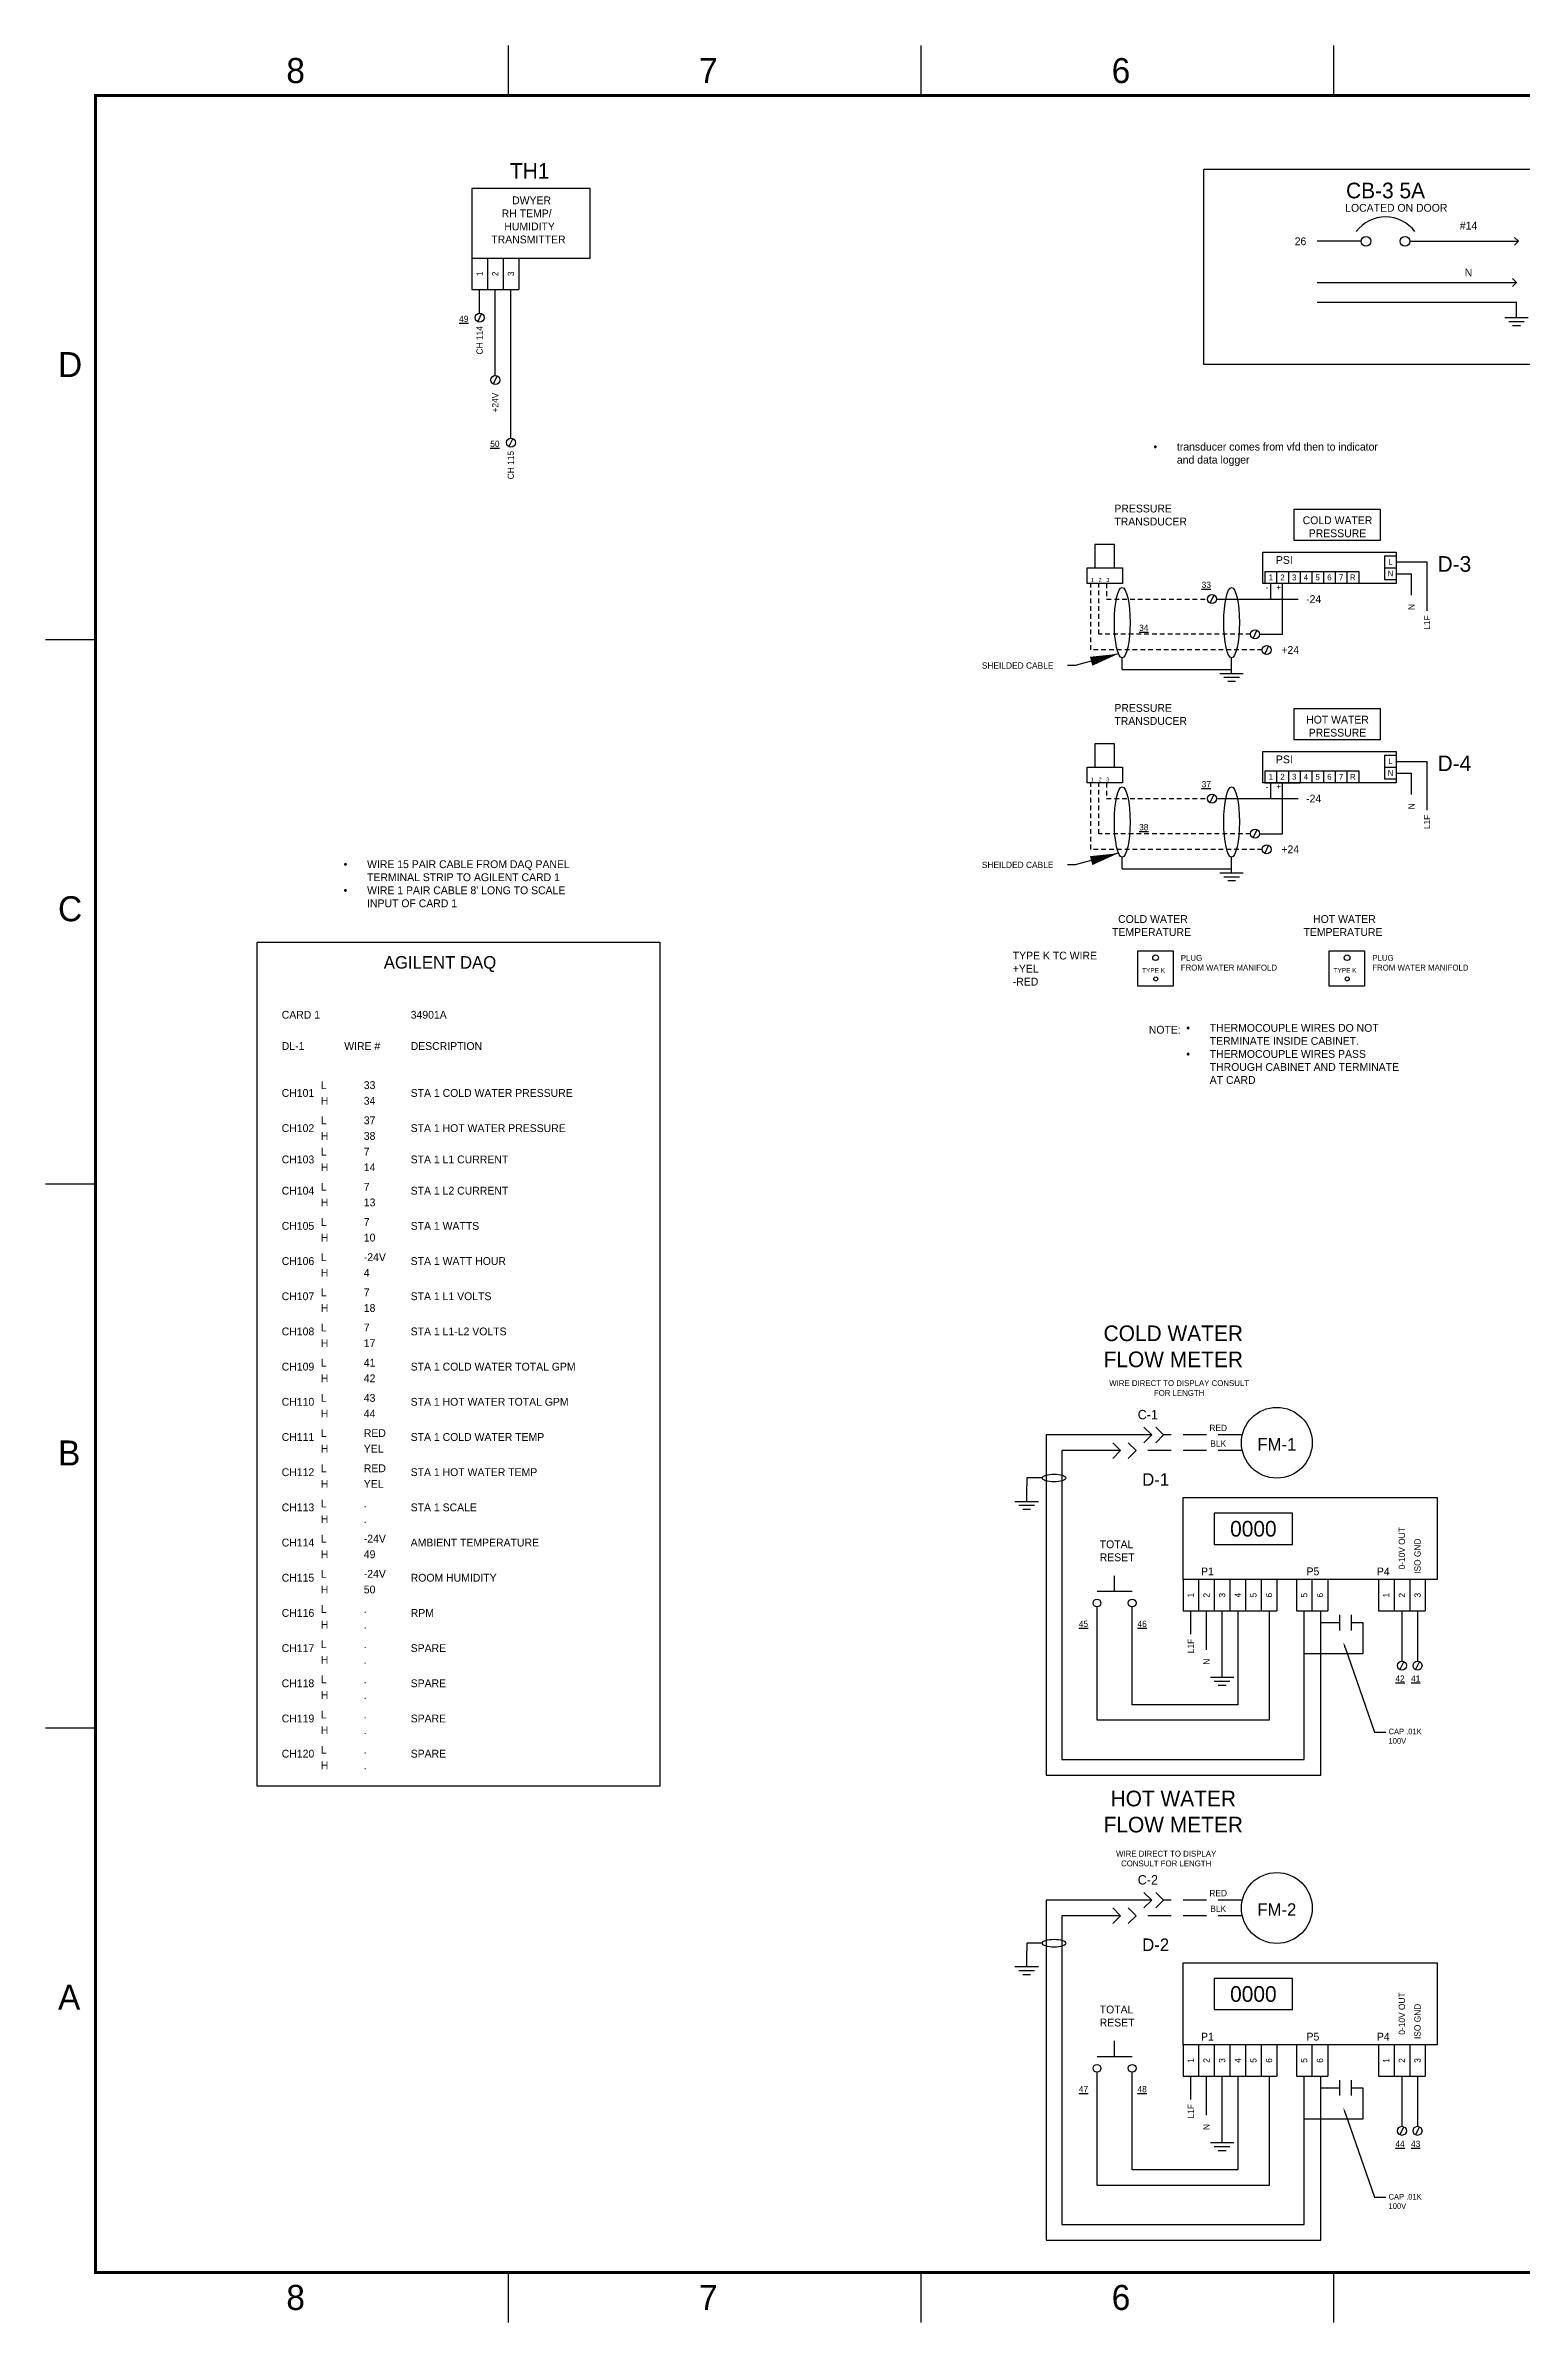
# Model space of a CAD drawing. Extents: x -15 to 94, y -4 to 69.
# Drawn here: x -14.5 to 32.7, y -4.1 to 68.7 of the extents above; entities that cross this region are included whole.
import ezdxf
from ezdxf import colors
from ezdxf.entities.mleader import LeaderData, LeaderLine
from ezdxf.enums import TextEntityAlignment as Align
from ezdxf.math import Vec2, Vec3

# ---------------------------------------------------------------- set-up
doc = ezdxf.new("R2010")
doc.units = 0
doc.header["$LTSCALE"] = 3
doc.header["$MEASUREMENT"] = 0
doc.linetypes.add('DASHED', pattern=[0.75, 0.5, -0.25])
doc.linetypes.add('HIDDEN', pattern=[0.375, 0.25, -0.125])
doc.layers.get('0').update_dxf_attribs({"linetype": 'CONTINUOUS'})
for name, color, linetype in [('COMP', 3, 'CONTINUOUS'), ('DASH', 3, 'DASHED'), ('HIDDEN', 3, 'HIDDEN'), ('TEXT', 4, 'CONTINUOUS'), ('TLEBLK', 5, 'CONTINUOUS'), ('WIRE', 1, 'CONTINUOUS'), ('WIRE BIG', 1, 'CONTINUOUS')]:
    doc.layers.add(name, color=color, linetype=linetype)
doc.dimstyles.get("Standard").update_dxf_attribs({"dimtxt": 0.18, "dimasz": 0.18, "dimexe": 0.18, "dimexo": 0.0625, "dimgap": 0.09, "dimtad": 0, "dimtih": 1, "dimtoh": 1, "dimdec": 4, "dimzin": 0, "dimdsep": 46, "dimtxsty": 'Standard', "dimcen": 0.09, "dimadec": 0, "dimazin": 0, "dimtfac": 1, "dimtdec": 4, "dimtofl": 0, "dimtmove": 0, "dimatfit": 3, "dimfxl": 1, "dimtolj": 1, "dimtzin": 0, "dimarcsym": 0})

# ---------------------------------------------------------------- blocks, each defined once
blk = doc.blocks.new('CIRBKR')
for p, q in [((-0.8125, 0), (-1, 0)), ((-0.1875, 0), (0, 0))]:
    blk.add_line(p, q)
for centre in [(-0.75, 0), (-0.25, 0)]:
    blk.add_circle(centre, 0.0625)
blk.add_arc((-0.5, -0.15625), 0.46875, 36.869898, 143.130102)
for tag, p in [('DESCRIPTL1', (-0.5, 0.625)), ('DESCRIPTL2', (-0.5, 0.5)), ('LABEL', (-0.5, -0.5))]:
    blk.add_attdef(tag, text='', height=0.1).set_placement(p, align=Align.CENTER)
for tag, flags, p in [('DEVNAME', 3, (-0.5, 0.75)), ('STOCKNUM', 1, (-0.5, -0.625))]:
    blk.add_attdef(tag, text='', height=0.1, dxfattribs=dict(flags=flags)).set_placement(p, align=Align.CENTER)
blk = doc.blocks.new('GND')
for p, q in [((0, -0.5), (0, 0)), ((-0.375, -0.5), (0.375, -0.5)), ((-0.25, -0.625), (0.25, -0.625)), ((-0.125, -0.75), (0.125, -0.75))]:
    blk.add_line(p, q)
blk = doc.blocks.new('DTIT')
for p, q in [((4.875, 22.875), (4.875, 22.375)), ((9, 22.875), (9, 22.375)), ((13.125, 22.875), (13.125, 22.375)), ((0.75, 16.9375), (0.25, 16.9375)), ((0.75, 11.5), (0.25, 11.5)), ((0.75, 6.0625), (0.25, 6.0625)), ((4.875, 0.625), (4.875, 0.125)), ((9, 0.625), (9, 0.125)), ((13.125, 0.625), (13.125, 0.125))]:
    blk.add_line(p, q)
at = {"color": 1, "linetype": 'Continuous', "const_width": 0.0312}
blk.add_lwpolyline([(0.75, 22.375), (33.75, 22.375), (33.75, 0.625), (0.75, 0.625)], close=True, dxfattribs=at)
for s, p in [('8', (2.75, 22.5)), ('7', (6.875, 22.5)), ('6', (11, 22.5)), ('8', (2.75, 0.25)), ('7', (6.875, 0.25)), ('6', (11, 0.25))]:
    blk.add_text(s, height=0.25).set_placement(p, align=Align.CENTER)
for s, p in [('D', (0.375, 19.5625)), ('C', (0.375, 14.125)), ('B', (0.375, 8.6875)), ('A', (0.375, 3.25))]:
    blk.add_text(s, height=0.25).set_placement(p)
blk = doc.blocks.new('DTIT2')
at = {"layer": 'TLEBLK', "xscale": 2, "yscale": 2, "zscale": 2}
blk.add_blockref('DTIT', (-0.375, 0), dxfattribs=at)

msp = doc.modelspace()

# ---------------------------------------------------------------- linework, layer by layer
for p, q in [((24.388, 52.5), (28.653, 52.5)), ((24.388, 51.5), (24.388, 52.5)), ((28.653, 52.5), (28.653, 51.5)), ((18.763, 52.005), (19.893, 52.005)), ((18.763, 51.5), (18.763, 52.005)), ((19.893, 52.005), (19.893, 51.5)), ((19.893, 51.5), (18.763, 51.5)), ((28.653, 51.5), (24.388, 51.5)), ((24.388, 46.125), (28.653, 46.125)), ((24.388, 45.125), (24.388, 46.125)), ((28.653, 46.125), (28.653, 45.125)), ((18.763, 45.63), (19.893, 45.63)), ((18.763, 45.125), (18.763, 45.63)), ((19.893, 45.63), (19.893, 45.125)), ((19.893, 45.125), (18.763, 45.125)), ((28.653, 45.125), (24.388, 45.125)), ((20.388, 39.755), (21.518, 39.755)), ((20.388, 38.625), (20.388, 39.755)), ((21.518, 39.755), (21.518, 38.625)), ((26.513, 39.755), (27.643, 39.755)), ((26.513, 38.625), (26.513, 39.755)), ((27.643, 39.755), (27.643, 38.625)), ((21.518, 38.625), (20.388, 38.625)), ((27.643, 38.625), (26.513, 38.625))]:
    msp.add_line(p, q)
at = {"linetype": 'ByBlock'}
for points in [[(25.388, 53.875), (28.138, 53.875), (28.138, 52.875), (25.388, 52.875)], [(19.013, 52), (19.638, 52), (19.638, 52.75), (19.013, 52.75)], [(25.388, 47.5), (28.138, 47.5), (28.138, 46.5), (25.388, 46.5)], [(19.013, 45.625), (19.638, 45.625), (19.638, 46.375), (19.013, 46.375)]]:
    msp.add_lwpolyline(points, close=True, dxfattribs=at)
at = {"layer": 'COMP'}
for p, q in [((-0.916, 61.902), (-0.916, 60.902)), ((-0.416, 61.902), (-0.416, 60.902)), ((0.084, 61.902), (0.084, 60.902)), ((0.584, 61.902), (0.584, 60.902)), ((-0.916, 60.902), (-0.416, 60.902)), ((-0.416, 60.902), (0.084, 60.902)), ((0.084, 60.902), (0.584, 60.902)), ((24.453, 51.881), (24.828, 51.881)), ((24.453, 51.881), (24.453, 51.506)), ((24.828, 51.881), (25.203, 51.881)), ((24.828, 51.881), (24.828, 51.506)), ((25.203, 51.881), (25.203, 51.506)), ((25.203, 51.881), (25.578, 51.881)), ((25.203, 51.881), (25.203, 51.506)), ((25.578, 51.881), (25.578, 51.506)), ((25.578, 51.881), (25.953, 51.881)), ((25.953, 51.881), (25.953, 51.506)), ((25.953, 51.881), (26.328, 51.881)), ((26.328, 51.881), (26.328, 51.506)), ((26.328, 51.881), (26.703, 51.881)), ((26.703, 51.881), (26.703, 51.506)), ((26.703, 51.881), (27.078, 51.881)), ((27.078, 51.881), (27.078, 51.506)), ((27.078, 51.881), (27.453, 51.881)), ((27.453, 51.881), (27.453, 51.506)), ((28.281, 52.381), (28.656, 52.381)), ((28.281, 52.381), (28.281, 52.006)), ((28.281, 52.006), (28.656, 52.006)), ((28.281, 52.006), (28.656, 52.006)), ((28.281, 52.006), (28.281, 51.631)), ((28.656, 52.381), (28.656, 52.006)), ((28.656, 52.006), (28.656, 51.631)), ((24.453, 51.506), (24.828, 51.506)), ((24.828, 51.506), (25.203, 51.506)), ((25.203, 51.506), (25.578, 51.506)), ((28.281, 51.631), (28.656, 51.631)), ((28.281, 46.006), (28.656, 46.006)), ((28.281, 46.006), (28.281, 45.631)), ((28.656, 46.006), (28.656, 45.631)), ((24.453, 45.506), (24.828, 45.506)), ((24.453, 45.506), (24.453, 45.131)), ((24.828, 45.506), (25.203, 45.506)), ((24.828, 45.506), (24.828, 45.131)), ((25.203, 45.506), (25.203, 45.131)), ((25.203, 45.506), (25.578, 45.506)), ((25.203, 45.506), (25.203, 45.131)), ((25.578, 45.506), (25.578, 45.131)), ((25.578, 45.506), (25.953, 45.506)), ((25.953, 45.506), (25.953, 45.131)), ((25.953, 45.506), (26.328, 45.506)), ((26.328, 45.506), (26.328, 45.131)), ((26.328, 45.506), (26.703, 45.506)), ((26.703, 45.506), (26.703, 45.131)), ((26.703, 45.506), (27.078, 45.506)), ((27.078, 45.506), (27.078, 45.131)), ((27.078, 45.506), (27.453, 45.506)), ((27.453, 45.506), (27.453, 45.131)), ((28.281, 45.631), (28.656, 45.631)), ((28.281, 45.631), (28.656, 45.631)), ((28.281, 45.631), (28.281, 45.256)), ((28.281, 45.256), (28.656, 45.256)), ((28.656, 45.631), (28.656, 45.256)), ((24.453, 45.131), (24.828, 45.131)), ((24.828, 45.131), (25.203, 45.131)), ((25.203, 45.131), (25.578, 45.131)), ((21.834, 19.652), (21.834, 22.277)), ((21.834, 22.277), (29.959, 22.277)), ((29.959, 22.277), (29.959, 19.652)), ((25.334, 21.777), (22.834, 21.777)), ((22.834, 21.777), (22.834, 20.777)), ((25.334, 20.777), (25.334, 21.777)), ((22.834, 20.777), (25.334, 20.777)), ((29.959, 19.652), (21.834, 19.652)), ((21.834, 19.652), (21.834, 18.652)), ((22.334, 19.652), (22.334, 18.652)), ((22.834, 19.652), (22.834, 18.652)), ((23.334, 19.652), (23.334, 18.652)), ((23.834, 19.652), (23.834, 18.652)), ((24.334, 19.652), (24.334, 18.652)), ((24.834, 19.652), (24.834, 18.652)), ((25.459, 19.652), (25.459, 18.652)), ((25.959, 19.652), (25.959, 18.652)), ((26.465, 19.652), (26.465, 18.652)), ((28.084, 19.652), (28.084, 18.652)), ((28.584, 19.652), (28.584, 18.652)), ((29.084, 19.652), (29.084, 18.652)), ((29.584, 19.652), (29.584, 18.652)), ((21.834, 18.652), (22.334, 18.652)), ((22.334, 18.652), (22.834, 18.652)), ((22.834, 18.652), (23.334, 18.652)), ((23.334, 18.652), (23.834, 18.652)), ((23.834, 18.652), (24.334, 18.652)), ((24.334, 18.652), (24.834, 18.652)), ((25.459, 18.652), (25.959, 18.652)), ((25.965, 18.652), (26.465, 18.652)), ((28.084, 18.652), (28.584, 18.652)), ((28.584, 18.652), (29.084, 18.652)), ((29.084, 18.652), (29.584, 18.652)), ((21.834, 4.777), (21.834, 7.402)), ((21.834, 7.402), (29.959, 7.402)), ((29.959, 7.402), (29.959, 4.777)), ((25.334, 6.902), (22.834, 6.902)), ((22.834, 6.902), (22.834, 5.902)), ((25.334, 5.902), (25.334, 6.902)), ((22.834, 5.902), (25.334, 5.902)), ((29.959, 4.777), (21.834, 4.777)), ((21.834, 4.777), (21.834, 3.777)), ((22.334, 4.777), (22.334, 3.777)), ((22.834, 4.777), (22.834, 3.777)), ((23.334, 4.777), (23.334, 3.777)), ((23.834, 4.777), (23.834, 3.777)), ((24.334, 4.777), (24.334, 3.777)), ((24.834, 4.777), (24.834, 3.777)), ((25.459, 4.777), (25.459, 3.777)), ((25.959, 4.777), (25.959, 3.777)), ((26.465, 4.777), (26.465, 3.777)), ((28.084, 4.777), (28.084, 3.777)), ((28.584, 4.777), (28.584, 3.777)), ((29.084, 4.777), (29.084, 3.777)), ((29.584, 4.777), (29.584, 3.777)), ((21.834, 3.777), (22.334, 3.777)), ((22.334, 3.777), (22.834, 3.777)), ((22.834, 3.777), (23.334, 3.777)), ((23.334, 3.777), (23.834, 3.777)), ((23.834, 3.777), (24.334, 3.777)), ((24.334, 3.777), (24.834, 3.777)), ((25.459, 3.777), (25.959, 3.777)), ((25.965, 3.777), (26.465, 3.777)), ((28.084, 3.777), (28.584, 3.777)), ((28.584, 3.777), (29.084, 3.777)), ((29.084, 3.777), (29.584, 3.777))]:
    msp.add_line(p, q, dxfattribs=at)
at = {"layer": 'COMP', "linetype": 'ByBlock'}
for p, q in [((-0.6, 60.129), (-0.725, 59.879)), ((-0.103, 58.133), (-0.228, 57.883)), ((0.397, 56.133), (0.272, 55.883)), ((22.823, 51.129), (22.698, 50.879)), ((24.198, 50.004), (24.073, 49.754)), ((24.573, 49.504), (24.448, 49.254)), ((22.823, 44.754), (22.698, 44.504)), ((24.198, 43.629), (24.073, 43.379)), ((24.573, 43.129), (24.448, 42.879)), ((28.895, 17.031), (28.77, 16.781)), ((29.395, 17.031), (29.27, 16.781)), ((28.895, 2.156), (28.77, 1.906)), ((29.395, 2.156), (29.27, 1.906))]:
    msp.add_line(p, q, dxfattribs=at)
at = {"layer": 'COMP', "linetype": 'ByBlock', "lineweight": 30}
for p, q in [((19.647, 19.277), (19.647, 19.777)), ((19.084, 19.277), (20.209, 19.277)), ((19.084, 4.402), (20.209, 4.402)), ((19.647, 4.402), (19.647, 4.902))]:
    msp.add_line(p, q, dxfattribs=at)
msp.add_lwpolyline([(-0.916, 61.902), (2.875, 61.902), (2.875, 64.125), (-0.916, 64.125)], close=True, dxfattribs=at)
at = {"layer": 'COMP', "linetype": 'ByBlock'}
for centre in [(-0.66, 60.001), (-0.163, 58.004), (0.337, 56.004), (22.763, 51), (24.138, 49.875), (24.513, 49.375), (22.763, 44.625), (24.138, 43.5), (24.513, 43), (28.834, 16.902), (29.334, 16.902), (28.834, 2.027), (29.334, 2.027)]:
    msp.add_circle(centre, 0.144, dxfattribs=at)
at = {"layer": 'COMP'}
for centre in [(24.834, 24.027), (24.834, 9.152)]:
    msp.add_circle(centre, 1.132, dxfattribs=at)
at = {"layer": 'COMP', "linetype": 'ByBlock', "lineweight": 30}
for centre in [(19.084, 18.902), (20.209, 18.902), (19.084, 4.027), (20.209, 4.027)]:
    msp.add_circle(centre, 0.125, dxfattribs=at)
at = {"layer": 'DASH', "linetype": 'ByBlock'}
for p, q in [((19.834, 23.777), (19.584, 24.027)), ((20.334, 23.777), (20.084, 24.027)), ((20.834, 24.277), (20.584, 24.527)), ((20.834, 24.277), (20.584, 24.027)), ((21.209, 24.277), (20.959, 24.527)), ((21.209, 24.277), (20.959, 24.027)), ((19.834, 23.777), (19.584, 23.527)), ((20.334, 23.777), (20.084, 23.527)), ((20.834, 9.402), (20.584, 9.652)), ((21.209, 9.402), (20.959, 9.652)), ((19.834, 8.902), (19.584, 9.152)), ((19.834, 8.902), (19.584, 8.652)), ((20.334, 8.902), (20.084, 9.152)), ((20.334, 8.902), (20.084, 8.652)), ((20.834, 9.402), (20.584, 9.152)), ((21.209, 9.402), (20.959, 9.152))]:
    msp.add_line(p, q, dxfattribs=at)
msp.add_lwpolyline([(22.5, 64.75), (35.75, 64.75), (35.75, 58.5), (22.5, 58.5)], close=True, dxfattribs=at)
for centre in [(19.888, 50.25), (23.388, 50.25), (19.888, 43.875), (23.388, 43.875)]:
    msp.add_ellipse(centre, major_axis=(0, -1.125), ratio=0.222222, dxfattribs=at)
at = {"layer": 'HIDDEN', "linetype": 'DASHED', "ltscale": 0.1}
for p, q in [((18.888, 49.375), (18.888, 51.5)), ((19.138, 49.875), (19.138, 51.5)), ((19.388, 51.5), (19.388, 51)), ((19.388, 51), (22.619, 51)), ((23.995, 49.875), (19.138, 49.875)), ((24.37, 49.375), (18.888, 49.375)), ((18.888, 43), (18.888, 45.125)), ((19.138, 43.5), (19.138, 45.125)), ((19.388, 45.125), (19.388, 44.625)), ((19.388, 44.625), (22.619, 44.625)), ((24.37, 43), (18.888, 43)), ((23.995, 43.5), (19.138, 43.5))]:
    msp.add_line(p, q, dxfattribs=at)
at = {"layer": 'HIDDEN'}
for p, q in [((23.709, 24.277), (21.209, 24.277)), ((23.709, 23.777), (20.334, 23.777)), ((23.709, 8.902), (20.334, 8.902)), ((23.709, 9.402), (21.209, 9.402))]:
    msp.add_line(p, q, dxfattribs=at)
at = {"layer": 'HIDDEN', "linetype": 'ByBlock'}
for p, q in [((17.334, 22.902), (16.834, 22.902)), ((16.834, 22.902), (16.834, 22.652)), ((17.334, 8.027), (16.834, 8.027)), ((16.834, 8.027), (16.834, 7.777))]:
    msp.add_line(p, q, dxfattribs=at)
for centre in [(17.709, 22.902), (17.709, 8.027)]:
    msp.add_ellipse(centre, major_axis=(0.375, 0), ratio=0.333333, dxfattribs=at)
at = {"layer": 'TEXT', "linetype": 'ByBlock', "lineweight": 30}
msp.add_lwpolyline([(-7.78, 40.034), (5.095, 40.034), (5.095, 13.049), (-7.78, 13.049)], close=True, dxfattribs=at)
at = {"layer": 'WIRE'}
for p, q in [((-0.666, 60.152), (-0.666, 60.902)), ((-0.166, 58.152), (-0.166, 60.902)), ((0.334, 56.152), (0.334, 60.902)), ((17.459, 24.277), (17.459, 13.402)), ((20.834, 24.277), (17.459, 24.277)), ((19.834, 23.777), (17.959, 23.777)), ((17.959, 23.777), (17.959, 13.902)), ((25.709, 13.902), (25.709, 18.652)), ((26.245, 13.402), (26.245, 18.663)), ((17.959, 13.902), (25.709, 13.902)), ((17.459, 13.402), (26.245, 13.402)), ((17.459, 9.402), (17.459, -1.473)), ((20.834, 9.402), (17.459, 9.402)), ((19.834, 8.902), (17.959, 8.902)), ((17.959, 8.902), (17.959, -0.973)), ((25.709, -0.973), (25.709, 3.777)), ((26.245, -1.473), (26.245, 3.788)), ((17.959, -0.973), (25.709, -0.973)), ((17.459, -1.473), (26.245, -1.473))]:
    msp.add_line(p, q, dxfattribs=at)
at = {"layer": 'WIRE', "linetype": 'ByBlock'}
for p, q in [((26.125, 61.125), (32.5, 61.125)), ((26.125, 60.5), (32.5, 60.5)), ((28.653, 52.188), (29.638, 52.188)), ((28.653, 51.813), (29.138, 51.813)), ((29.138, 51.813), (29.138, 51.813)), ((20.388, 51), (20.388, 51)), ((24.638, 51), (24.638, 51.5)), ((25.013, 49.875), (25.013, 51.5)), ((19.888, 48.75), (19.888, 49.125)), ((19.888, 48.75), (23.388, 48.75)), ((28.653, 45.813), (29.638, 45.813)), ((28.653, 45.438), (29.138, 45.438)), ((29.138, 45.438), (29.138, 45.438)), ((20.388, 44.625), (20.388, 44.625)), ((24.638, 44.625), (24.638, 45.125)), ((25.013, 43.5), (25.013, 45.125)), ((19.888, 42.375), (19.888, 42.75)), ((19.888, 42.375), (23.388, 42.375)), ((28.834, 18.652), (28.834, 17.027)), ((29.334, 18.652), (29.334, 17.027)), ((28.834, 3.777), (28.834, 2.152)), ((29.334, 3.777), (29.334, 2.152))]:
    msp.add_line(p, q, dxfattribs=at)
at = {"layer": 'WIRE', "linetype": 'ByBlock', "lineweight": 30}
for p, q in [((22.906, 51), (25.513, 51)), ((24.281, 49.875), (25.013, 49.875)), ((22.906, 44.625), (25.513, 44.625)), ((24.281, 43.5), (25.013, 43.5)), ((19.084, 15.152), (19.084, 18.777)), ((20.209, 15.652), (20.209, 18.777)), ((23.584, 18.652), (23.584, 15.652)), ((24.584, 18.652), (24.584, 15.152)), ((26.245, 18.277), (26.834, 18.277)), ((26.834, 18.527), (26.834, 18.027)), ((27.209, 18.527), (27.209, 18.027)), ((27.209, 18.277), (27.584, 18.277)), ((27.584, 18.277), (27.584, 17.277)), ((27.584, 17.277), (25.709, 17.277)), ((23.584, 15.652), (20.209, 15.652)), ((24.584, 15.152), (19.084, 15.152)), ((19.084, 0.277), (19.084, 3.902)), ((20.209, 0.777), (20.209, 3.902)), ((23.584, 3.777), (23.584, 0.777)), ((24.584, 3.777), (24.584, 0.277)), ((26.834, 3.652), (26.834, 3.152)), ((27.209, 3.652), (27.209, 3.152)), ((26.245, 3.402), (26.834, 3.402)), ((27.209, 3.402), (27.584, 3.402)), ((27.584, 3.402), (27.584, 2.402)), ((27.584, 2.402), (25.709, 2.402)), ((23.584, 0.777), (20.209, 0.777)), ((24.584, 0.277), (19.084, 0.277))]:
    msp.add_line(p, q, dxfattribs=at)
at = {"layer": 'WIRE', "linetype": 'ByBlock'}
for centre, radius in [((20.956, 39.535), 0.0908), ((27.081, 39.535), 0.0908), ((20.962, 38.857), 0.0628), ((27.087, 38.857), 0.0628)]:
    msp.add_circle(centre, radius, dxfattribs=at)
at = {"layer": 'WIRE BIG'}
for p, q in [((27.062, 62.44), (26.125, 62.44)), ((29.562, 62.44), (32.562, 62.44)), ((32.562, 62.44), (32.437, 62.565)), ((32.562, 62.44), (32.437, 62.315)), ((32.5, 61.125), (32.375, 61.25)), ((32.5, 61.125), (32.375, 61)), ((29.138, 51.125), (29.138, 51.813)), ((29.638, 50.625), (29.638, 52.188)), ((29.138, 44.75), (29.138, 45.438)), ((29.638, 44.25), (29.638, 45.813)), ((22.084, 17.902), (22.084, 18.652)), ((22.584, 17.402), (22.584, 18.652)), ((23.084, 17.027), (23.084, 18.652)), ((22.084, 3.027), (22.084, 3.777)), ((22.584, 2.527), (22.584, 3.777)), ((23.084, 2.152), (23.084, 3.777))]:
    msp.add_line(p, q, dxfattribs=at)

# ---------------------------------------------------------------- block references
at = {"layer": 'COMP', "xscale": 2.5, "yscale": 2.5, "zscale": 2.5}
msp.add_blockref('CIRBKR', (29.562, 62.44), dxfattribs=at)
at = {"layer": 'TEXT', "linetype": 'ByBlock', "lineweight": 30, "xscale": 1.6, "yscale": 1.6, "zscale": 1.6}
msp.add_blockref('DTIT2', (-14.75, -4.5), dxfattribs=at)
at = {"layer": 'WIRE BIG'}
for p in [(32.5, 60.5), (23.388, 49.125), (23.388, 42.75), (16.834, 22.652), (23.084, 17.027), (16.834, 7.777), (23.084, 2.152)]:
    msp.add_blockref('GND', p, dxfattribs=at)

# ---------------------------------------------------------------- texts
at = {"char_height": 0.25}
for s, insert, width, attachment_point in [('PRESSURE\\PTRANSDUCER', (19.638, 53.687), 2.36939, 4), ('COLD WATER PRESSURE', (26.775, 53.312), 3.02499, 5), ('PSI', (25.075, 52.25), 1.875, 5), ('PRESSURE\\PTRANSDUCER', (19.638, 47.312), 2.36939, 4), ('HOT WATER PRESSURE', (26.775, 46.937), 3.02499, 5), ('PSI', (25.075, 45.875), 1.875, 5), (' COLD WATER TEMPERATURE', (20.826, 40.562), 4.37736, 5), (' HOT WATER TEMPERATURE', (26.951, 40.562), 4.37736, 5), ('TYPE K TC WIRE\\P+YEL\\P-RED', (16.388, 39.187), 3.4362, 4)]:
    msp.add_mtext(s, dxfattribs=dict(at, insert=insert, width=width, attachment_point=attachment_point))
at = {"layer": 'COMP'}
for p in [(24.084, 21.277), (24.084, 6.402)]:
    msp.add_text('0000', height=0.5, dxfattribs=at).set_placement(p, align=Align.MIDDLE_CENTER)
for s, p in [('0-10V OUT', (28.834, 20.652)), ('ISO GND', (29.334, 20.402)), ('1', (22.084, 19.152)), ('2', (22.584, 19.152)), ('3', (23.084, 19.152)), ('4', (23.584, 19.152)), ('5', (24.084, 19.152)), ('6', (24.584, 19.152)), ('5', (25.709, 19.152)), ('6', (26.215, 19.152)), ('1', (28.334, 19.152)), ('2', (28.834, 19.152)), ('3', (29.334, 19.152)), ('0-10V OUT', (28.834, 5.777)), ('ISO GND', (29.334, 5.527)), ('1', (22.084, 4.277)), ('2', (22.584, 4.277)), ('3', (23.084, 4.277)), ('4', (23.584, 4.277)), ('5', (24.084, 4.277)), ('6', (24.584, 4.277)), ('5', (25.709, 4.277)), ('6', (26.215, 4.277)), ('1', (28.334, 4.277)), ('2', (28.834, 4.277)), ('3', (29.334, 4.277))]:
    msp.add_text(s, height=0.2, rotation=90, dxfattribs=at).set_placement(p, align=Align.MIDDLE_CENTER)
at = {"layer": 'TEXT'}
for s, height, p in [('TH1', 0.5, (0.937, 64.44)), ('CB-3 5A', 0.5, (28.312, 63.815)), ('#14', 0.25, (30.966, 62.817)), ('26', 0.25, (25.591, 62.317)), ('N', 0.25, (30.966, 61.317)), ('D-3', 0.5, (30.513, 51.875)), ('D-4', 0.5, (30.513, 45.5)), ('C-1', 0.3, (20.709, 24.777)), ('RED', 0.2, (22.959, 24.402)), ('BLK', 0.2, (22.959, 23.902)), ('FM-1', 0.4, (24.834, 23.777)), ('D-1', 0.4, (20.959, 22.652)), ('C-2', 0.3, (20.709, 9.902)), ('RED', 0.2, (22.959, 9.527)), ('BLK', 0.2, (22.959, 9.027)), ('FM-2', 0.4, (24.834, 8.902)), ('D-2', 0.4, (20.959, 7.777))]:
    msp.add_text(s, height=height, dxfattribs=at).set_placement(p, align=Align.CENTER)
for s, p in [('LOCATED ON DOOR', (28.655, 63.511)), ('P1', (22.614, 19.913)), ('P5', (25.989, 19.913)), ('P4', (28.239, 19.913)), ('P1', (22.614, 5.038)), ('P5', (25.989, 5.038)), ('P4', (28.239, 5.038))]:
    msp.add_text(s, height=0.25, dxfattribs=at).set_placement(p, align=Align.MIDDLE)
for s, p in [('1', (-0.666, 61.402)), ('2', (-0.166, 61.402)), ('3', (0.334, 61.402)), ('CH 114', (-0.666, 59.277)), ('+24V', (-0.17, 57.284)), ('CH 115', (0.33, 55.284)), ('N', (29.138, 50.75)), ('L1F', (29.638, 50.25)), ('N', (29.138, 44.375)), ('L1F', (29.638, 43.875)), ('L1F', (22.084, 17.527)), ('N', (22.584, 17.027)), ('L1F', (22.084, 2.652)), ('N', (22.584, 2.152))]:
    msp.add_text(s, height=0.2, rotation=90, dxfattribs=at).set_placement(p, align=Align.MIDDLE_CENTER)
for s, height, p in [('1', 0.188, (24.641, 51.694)), ('2', 0.188, (25.016, 51.694)), ('3', 0.188, (25.391, 51.694)), ('4', 0.188, (25.766, 51.694)), ('5', 0.188, (26.141, 51.694)), ('6', 0.188, (26.516, 51.694)), ('7', 0.188, (26.891, 51.694)), ('R', 0.188, (27.266, 51.694)), ('N', 0.188, (28.469, 51.819)), ('L', 0.188, (28.469, 52.194)), ('-', 0.188, (24.516, 51.381)), ('+', 0.188, (24.891, 51.381)), ('L', 0.188, (28.469, 45.819)), ('1', 0.188, (24.641, 45.319)), ('2', 0.188, (25.016, 45.319)), ('3', 0.188, (25.391, 45.319)), ('4', 0.188, (25.766, 45.319)), ('5', 0.188, (26.141, 45.319)), ('6', 0.188, (26.516, 45.319)), ('7', 0.188, (26.891, 45.319)), ('R', 0.188, (27.266, 45.319)), ('N', 0.188, (28.469, 45.444)), ('-', 0.188, (24.516, 45.006)), ('+', 0.188, (24.891, 45.006)), ('TYPE K', 0.15, (20.891, 39.131)), ('TYPE K', 0.15, (27.016, 39.131))]:
    msp.add_text(s, height=height, dxfattribs=at).set_placement(p, align=Align.MIDDLE_CENTER)
for s, height, p in [('1', 0.125, (18.883, 51.546)), ('2', 0.125, (19.133, 51.546)), ('3', 0.125, (19.383, 51.546)), ('1', 0.125, (18.883, 45.171)), ('2', 0.125, (19.133, 45.171)), ('3', 0.125, (19.383, 45.171)), ('CARD 1', 0.25, (-6.995, 37.586)), ('34901A', 0.25, (-2.87, 37.586)), ('DL-1', 0.25, (-6.995, 36.586)), ('WIRE #', 0.25, (-4.995, 36.586)), ('DESCRIPTION', 0.25, (-2.87, 36.586)), ('CH101', 0.25, (-6.995, 35.086)), ('L', 0.25, (-5.745, 35.336)), ('H', 0.25, (-5.745, 34.836)), ('33', 0.25, (-4.37, 35.336)), ('34', 0.25, (-4.37, 34.836)), ('STA 1 COLD WATER PRESSURE', 0.25, (-2.87, 35.086)), ('L', 0.25, (-5.745, 34.211)), ('37', 0.25, (-4.37, 34.211)), ('CH102', 0.25, (-6.995, 33.961)), ('H', 0.25, (-5.745, 33.711)), ('38', 0.25, (-4.37, 33.711)), ('STA 1 HOT WATER PRESSURE', 0.25, (-2.87, 33.961)), ('CH103', 0.25, (-6.995, 32.961)), ('L', 0.25, (-5.745, 33.211)), ('H', 0.25, (-5.745, 32.711)), ('7', 0.25, (-4.37, 33.211)), ('14', 0.25, (-4.37, 32.711)), ('STA 1 L1 CURRENT', 0.25, (-2.87, 32.961)), ('CH104', 0.25, (-6.995, 31.961)), ('L', 0.25, (-5.745, 32.086)), ('7', 0.25, (-4.37, 32.086)), ('STA 1 L2 CURRENT', 0.25, (-2.87, 31.961)), ('H', 0.25, (-5.745, 31.586)), ('13', 0.25, (-4.37, 31.586)), ('CH105', 0.25, (-6.995, 30.836)), ('L', 0.25, (-5.745, 30.961)), ('H', 0.25, (-5.745, 30.461)), ('7', 0.25, (-4.37, 30.961)), ('10', 0.25, (-4.37, 30.461)), ('STA 1 WATTS', 0.25, (-2.87, 30.836)), ('CH106', 0.25, (-6.995, 29.711)), ('L', 0.25, (-5.745, 29.836)), ('-24V', 0.25, (-4.37, 29.836)), ('STA 1 WATT HOUR', 0.25, (-2.87, 29.711)), ('H', 0.25, (-5.745, 29.336)), ('4', 0.25, (-4.37, 29.336)), ('CH107', 0.25, (-6.995, 28.586)), ('L', 0.25, (-5.745, 28.711)), ('H', 0.25, (-5.745, 28.211)), ('7', 0.25, (-4.37, 28.711)), ('18', 0.25, (-4.37, 28.211)), ('STA 1 L1 VOLTS', 0.25, (-2.87, 28.586)), ('CH108', 0.25, (-6.995, 27.461)), ('L', 0.25, (-5.745, 27.586)), ('7', 0.25, (-4.37, 27.586)), ('STA 1 L1-L2 VOLTS', 0.25, (-2.87, 27.461)), ('H', 0.25, (-5.745, 27.086)), ('17', 0.25, (-4.37, 27.086)), ('CH109', 0.25, (-6.995, 26.336)), ('L', 0.25, (-5.745, 26.461)), ('H', 0.25, (-5.745, 25.961)), ('41', 0.25, (-4.37, 26.461)), ('42', 0.25, (-4.37, 25.961)), ('STA 1 COLD WATER TOTAL GPM', 0.25, (-2.87, 26.336)), ('L', 0.25, (-5.745, 25.336)), ('43', 0.25, (-4.37, 25.336)), ('CH110', 0.25, (-6.995, 25.211)), ('H', 0.25, (-5.745, 24.836)), ('44', 0.25, (-4.37, 24.836)), ('STA 1 HOT WATER TOTAL GPM', 0.25, (-2.87, 25.211)), ('CH111', 0.25, (-6.995, 24.086)), ('L', 0.25, (-5.745, 24.211)), ('RED', 0.25, (-4.37, 24.211)), ('STA 1 COLD WATER TEMP', 0.25, (-2.87, 24.086)), ('H', 0.25, (-5.745, 23.711)), ('L', 0.25, (-5.745, 23.086)), ('YEL', 0.25, (-4.37, 23.711)), ('RED', 0.25, (-4.37, 23.086)), ('CH112', 0.25, (-6.995, 22.961)), ('H', 0.25, (-5.745, 22.586)), ('YEL', 0.25, (-4.37, 22.586)), ('STA 1 HOT WATER TEMP', 0.25, (-2.87, 22.961)), ('CH113', 0.25, (-6.995, 21.836)), ('L', 0.25, (-5.745, 21.961)), ('.', 0.25, (-4.37, 21.961)), ('STA 1 SCALE', 0.25, (-2.87, 21.836)), ('H', 0.25, (-5.745, 21.461)), ('.', 0.25, (-4.37, 21.461)), ('CH114', 0.25, (-6.995, 20.711)), ('L', 0.25, (-5.745, 20.836)), ('H', 0.25, (-5.745, 20.336)), ('49', 0.25, (-4.37, 20.336)), ('-24V', 0.25, (-4.37, 20.836)), ('AMBIENT TEMPERATURE', 0.25, (-2.87, 20.711)), ('CH115', 0.25, (-6.995, 19.586)), ('L', 0.25, (-5.745, 19.711)), ('-24V', 0.25, (-4.37, 19.711)), ('ROOM HUMIDITY', 0.25, (-2.87, 19.586)), ('H', 0.25, (-5.745, 19.211)), ('50', 0.25, (-4.37, 19.211)), ('CH116', 0.25, (-6.995, 18.461)), ('L', 0.25, (-5.745, 18.586)), ('H', 0.25, (-5.745, 18.086)), ('.', 0.25, (-4.37, 18.586)), ('RPM', 0.25, (-2.87, 18.461)), ('CH117', 0.25, (-6.995, 17.336)), ('L', 0.25, (-5.745, 17.461)), ('.', 0.25, (-4.37, 18.086)), ('.', 0.25, (-4.37, 17.461)), ('SPARE', 0.25, (-2.87, 17.336)), ('H', 0.25, (-5.745, 16.961)), ('.', 0.25, (-4.37, 16.961)), ('CH118', 0.25, (-6.995, 16.211)), ('L', 0.25, (-5.745, 16.336)), ('H', 0.25, (-5.745, 15.836)), ('.', 0.25, (-4.37, 16.336)), ('SPARE', 0.25, (-2.87, 16.211)), ('CH119', 0.25, (-6.995, 15.086)), ('L', 0.25, (-5.745, 15.211)), ('.', 0.25, (-4.37, 15.836)), ('SPARE', 0.25, (-2.87, 15.086)), ('H', 0.25, (-5.745, 14.711)), ('.', 0.25, (-4.37, 15.211)), ('.', 0.25, (-4.37, 14.711)), ('CH120', 0.25, (-6.995, 13.961)), ('L', 0.25, (-5.745, 14.086)), ('H', 0.25, (-5.745, 13.586)), ('.', 0.25, (-4.37, 14.086)), ('SPARE', 0.25, (-2.87, 13.961)), ('.', 0.25, (-4.37, 13.586))]:
    msp.add_text(s, height=height, dxfattribs=at).set_placement(p)
at = {"layer": 'TEXT', "lineweight": 30}
for s, p in [('-24', (26.013, 50.875)), ('+24', (25.263, 49.25)), ('-24', (26.013, 44.5)), ('+24', (25.263, 42.875))]:
    msp.add_text(s, height=0.25, dxfattribs=at).set_placement(p, align=Align.CENTER)
msp.add_text('NOTE:', height=0.25, dxfattribs=at).set_placement((21.25, 37.232), align=Align.MIDDLE_CENTER)
at = {"layer": 'TEXT', "linetype": 'ByBlock', "lineweight": 30, "char_height": 0.25, "attachment_point": 1}
for s, width, insert in [('\\pi1;DWYER\\P\\pi0.66667;RH TEMP/ \\P\\pi0.75;HUMIDITY \\P\\pi0.33333;TRANSMITTER', 3.25, (-0.625, 63.875)), ('\\pi0.94032;TOTAL\\PRESET', 3.04731, (18.229, 20.906)), ('\\pi0.94032;TOTAL\\PRESET', 3.04731, (18.229, 6.031))]:
    msp.add_mtext_dynamic_manual_height_columns(s, width=width, gutter_width=1.25, heights=[0], dxfattribs=dict(at, insert=insert))
at = {"layer": 'TEXT', "linetype": 'ByBlock'}
for s, insert, char_height, width, attachment_point in [('{\\L49}', (-1.32, 60.059), 0.2, 0.86122, 1), ('{\\L50}', (-0.325, 56.067), 0.2, 0.86122, 1), ('{\\L33}', (22.43, 51.559), 0.2, 0.86122, 1), ('{\\L34}', (20.43, 50.184), 0.2, 0.86122, 1), ('{\\L37}', (22.43, 45.184), 0.2, 0.86122, 1), ('{\\L38}', (20.43, 43.809), 0.2, 0.86122, 1), ('AGILENT DAQ', (-1.932, 39.586), 0.4, 11.47562, 2), ('COLD WATER\\PFLOW METER', (21.522, 27.777), 0.5, 7.625, 2), ('{\\L45}', (18.502, 18.336), 0.2, 0.86122, 1), ('{\\L46}', (20.377, 18.336), 0.2, 0.86122, 1), ('{\\L42}', (28.627, 16.586), 0.2, 0.86122, 1), ('{\\L41}', (29.127, 16.586), 0.2, 0.86122, 1), ('HOT WATER\\PFLOW METER', (21.522, 12.902), 0.5, 7.625, 2), ('{\\L47}', (18.502, 3.461), 0.2, 0.86122, 1), ('{\\L48}', (20.377, 3.461), 0.2, 0.86122, 1), ('{\\L44}', (28.627, 1.711), 0.2, 0.86122, 1), ('{\\L43}', (29.127, 1.711), 0.2, 0.86122, 1)]:
    msp.add_mtext(s, dxfattribs=dict(at, insert=insert, char_height=char_height, width=width, attachment_point=attachment_point))
at = {"layer": 'TEXT', "linetype": 'ByBlock', "lineweight": 30}
for s, insert, char_height, width, attachment_point in [('\\pi-0.75,l0.75,t0.75;{\\fSymbol|b0|i0|c2|p18;·^I}transducer comes from vfd then to indicator and data logger', (20.888, 56), 0.25, 7.17199, 1), ("\\pi-0.75,l0.75,t0.75;{\\fSymbol|b0|i0|c2|p18;·^I}WIRE 15 PAIR CABLE FROM DAQ PANEL TERMINAL STRIP TO AGILENT CARD 1\\P{\\fSymbol|b0|i0|c2|p18;·^I}WIRE 1 PAIR CABLE 8' LONG TO SCALE INPUT OF CARD 1", (-5.015, 42.65), 0.25, 7.61454, 1), ('PLUG\\PFROM WATER MANIFOLD', (21.763, 39.625), 0.1875, 3.25, 1), ('PLUG \\PFROM WATER MANIFOLD', (27.888, 39.625), 0.1875, 3.25, 1), ('\\pi-0.75,l0.75,t0.75;{\\fSymbol|b0|i0|c2|p18;·^I}THERMOCOUPLE WIRES DO NOT TERMINATE INSIDE CABINET.\\P{\\fSymbol|b0|i0|c2|p18;·^I}THERMOCOUPLE WIRES PASS THROUGH CABINET AND TERMINATE AT CARD ', (21.938, 37.417), 0.25, 7.17199, 1), ('WIRE DIRECT TO DISPLAY CONSULT FOR LENGTH', (21.709, 26.027), 0.1875, 4.47842, 2), ('WIRE DIRECT TO DISPLAY CONSULT FOR LENGTH', (21.295, 10.982), 0.1875, 4.0676, 2)]:
    msp.add_mtext(s, dxfattribs=dict(at, insert=insert, char_height=char_height, width=width, attachment_point=attachment_point))
at = {"layer": 'TEXT', "linetype": 'ByBlock', "char_height": 0.2, "attachment_point": 9}
for insert in [(17.688, 48.775), (17.688, 42.4)]:
    msp.add_mtext('SHEILDED CABLE', dxfattribs=dict(at, insert=insert))

# ---------------------------------------------------------------- leaders
at = {"layer": 'TEXT', "linetype": 'ByBlock', "annotation_type": 0, "has_hookline": 1, "hookline_direction": 1, "text_width": 2.667}
for points in [[(19.763, 49.25), (18.388, 48.875), (18.138, 48.875)], [(19.763, 42.875), (18.388, 42.5), (18.138, 42.5)]]:
    msp.add_leader(points, dimstyle='Standard', override={"dimscale": 5, "dimgap": 0.09, "dimtad": 0, "dimdec": 3, "dimlunit": 4, "dimfrac": 2}, dxfattribs=at)
at = {"layer": 'WIRE', "linetype": 'ByBlock', "lineweight": 30}
ml = msp.add_multileader_mtext('Standard', dxfattribs=at)
ml.set_content('CAP .01K\\P100V', color=256)
ml.set_leader_properties()
ml.build(insert=Vec2(0, 0))
ml.multileader.update_dxf_attribs({"text_right_attachment_type": 6, "dogleg_length": 0.36, "arrow_head_size": 0.18})
ctx = ml.context
ctx.base_point, ctx.char_height, ctx.arrow_head_size, ctx.landing_gap_size, ctx.plane_origin = Vec3(28.319, 14.777), 0.18, 0.18, 0.09, Vec3(22.209, 17.652)
ctx.right_attachment = 6
notes = []
notes.append((ctx, [(0, (1, 1, 0), (27.959, 14.777), (1, 0), 0.36, [(0, [(26.959, 17.652)], 0, [])])]))
ctx.mtext.insert, ctx.mtext.flow_direction = Vec3(28.409, 14.885), 5
ml = msp.add_multileader_mtext('Standard', dxfattribs=at)
ml.set_content('CAP .01K\\P100V', color=256)
ml.set_leader_properties()
ml.build(insert=Vec2(0, 0))
ml.multileader.update_dxf_attribs({"text_right_attachment_type": 6, "dogleg_length": 0.36, "arrow_head_size": 0.18})
ctx = ml.context
ctx.base_point, ctx.char_height, ctx.arrow_head_size, ctx.landing_gap_size, ctx.plane_origin = Vec3(28.319, -0.098), 0.18, 0.18, 0.09, Vec3(22.209, 2.777)
ctx.right_attachment = 6
notes.append((ctx, [(0, (1, 1, 0), (27.959, -0.098), (1, 0), 0.36, [(0, [(26.959, 2.777)], 0, [])])]))
ctx.mtext.insert, ctx.mtext.flow_direction = Vec3(28.409, 0.01), 5
for ctx, leaders in notes:
    for number, flags, end, landing, length, lines in leaders:
        leader = LeaderData()
        leader.index, (leader.has_last_leader_line, leader.has_dogleg_vector, leader.attachment_direction) = number, flags
        leader.last_leader_point, leader.dogleg_vector, leader.dogleg_length = Vec3(end), Vec3(landing), length
        for number, points, colour, breaks in lines:
            line = LeaderLine()
            line.index, line.vertices, line.color, line.breaks = number, Vec3.list(points), colors.encode_raw_color(colour), breaks
            leader.lines.append(line)
        ctx.leaders.append(leader)

doc.saveas('drawing.dxf')
